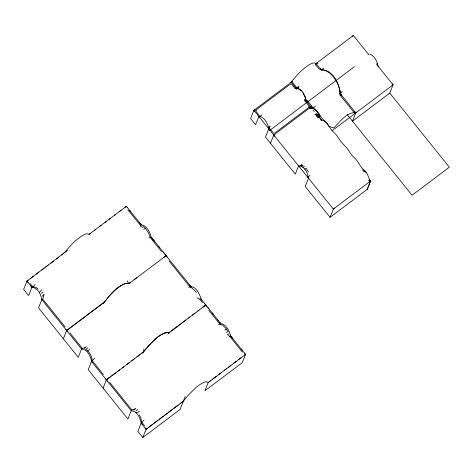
<?xml version="1.0" encoding="UTF-8"?>
<svg xmlns="http://www.w3.org/2000/svg" width="473" height="473" viewBox="0 0 473 473"><rect width="100%" height="100%" fill="white"/><g stroke="black" fill="none" stroke-linecap="round" stroke-linejoin="round"><path stroke-width="0.71" d="M269.107 126.273L269.107 127.704L272.714 132.192M268.948 129.028L267.671 124.706L265.921 121.348A4.145 0.958 53 0 0 263.828 118.747L261.445 116.967L259.772 116.488L259.186 116.866L258.713 116.311M306.794 101.654L305.635 100.164L305.115 97.03L302.98 92.939M306.238 100.962L305.097 96.663L303.376 93.181A4.015 0.928 53 0 0 301.118 90.373L298.682 88.682L297.032 88.345L296.47 88.8L296.003 88.244M308.869 178.646L307.97 177.499C308.029 172.704 304.689 167.318 300.012 165.822L299.149 166.537L298.232 165.42M143.91 348.861L143.68 351.8L141.007 353.816M308.514 178.209L305.221 186.48L330.048 217.338L367.338 189.271L370.631 180.999L369.567 179.675L367.243 173.721L361.26 167.152L356.737 160.288L351.297 154.576L347.011 148.215L341.388 142.219L336.469 135.112L331.425 129.88L326.802 123.081L323.828 120.574L321.711 120.195L319.813 117.789C320.357 114.164 316.532 111.776 314.823 109.05L309.768 107.915L311.051 106.951L312.115 108.264M319.452 69.484L315.905 65.073L315.657 63.24C312.724 62.01 309.821 64.576 307.426 65.972A7.763 1.052 -38.8 0 0 304.287 68.343C298.889 72.393 294.886 78.01 290.428 82.834M341.583 95.286L339.839 93.276L340.022 95.049L353.497 111.799L355.217 113.319L355.406 112.627C346.449 112.154 339.644 122.247 333.755 127.958L328.883 126.368C327.795 124.21 326.37 122.087 324.271 120.798C320.191 117.18 318.595 110.581 313.227 108.506L312.434 108.654L311.76 107.826M30.916 286.07L31.91 287.306C37.781 287.625 40.991 294.49 41.837 299.646L81.557 349.021L78.264 357.292L38.544 307.923L41.837 299.651L42.73 299.125L44.131 294.153L42.209 296.234M144.07 420.012L141.137 423.069L137.844 431.346L142.811 437.513L180.101 409.447L185.227 396.475M67.645 250.323L26.943 281.139L23.65 289.405L28.617 295.578L31.904 287.306C34.115 286.313 36.699 287.324 38.077 289.21M63.37 338.774L66.663 330.503L83.975 317.472M103.445 303.713C109.387 295.394 117.227 284.687 128 283.15M94.689 358.002L91.484 361.36L88.197 369.632L127.911 419.001L131.204 410.73L131.949 410.02L136.017 408.365L133.871 410.174M103.09 388.144L106.378 379.872L110.375 376.869M292.349 81.391L253.9 110.327L250.607 118.599L255.574 124.766L258.867 116.5M190.424 287.791L190.926 286.52L151.206 237.15C149.835 232.089 147.079 225.692 141.279 224.811L139.151 222.168M142.811 437.513L146.098 429.242L147.428 428.242M268.794 128.839L265.507 137.111L295.294 174.135L298.587 165.869M270.467 143.284L273.761 135.012L274.523 134.438M315.544 64.825L316.053 63.553L353.343 35.487L368.236 53.999M244.476 353.083L245.534 354.401L208.25 382.468L204.963 390.739L242.253 362.673L245.54 354.401L230.647 335.889C229.281 330.822 226.514 324.437 220.72 323.55L219.649 322.225M340.371 95.676L340.879 94.405L339.839 93.276M356.837 112.119L355.773 112.917L352.48 121.189L389.77 93.128L393.063 84.856L376.815 64.659M330.048 217.338L333.341 209.066L334.624 208.096M367.214 189.36L370.507 181.094M39.283 292.58L41.648 289.837M341.092 94.671L340.495 93.879L342.127 91.354M84.206 348.536L86.352 346.703L81.557 349.021C87.44 349.287 90.68 356.21 91.484 361.36L131.204 410.73C137.105 411.031 140.227 417.931 141.137 423.069L146.098 429.242L183.388 401.181L188.366 394.961L195.952 387.594A7.757 0.911 -38.6 0 1 200.15 384.437C202.438 383.136 205.684 380.505 208.25 382.468M82.645 318.477L103.959 302.43L110.664 294.448L116.683 288.902A7.87 0.402 -37.6 0 1 120.798 285.816M270.302 126.261L268.487 128.431M35.073 284.533L32.95 286.969L30.154 283.498M307.97 177.499L309.821 175.371M295.448 87.552L296.157 88.433L297.854 87.635L296.636 88.977L291.197 82.261L291.794 83.012M41.458 293.497L43.019 291.888M142.113 227.844L143.437 226.585L145.394 228.311L148.575 232.97L150.313 237.671L161.494 251.565M142.036 225.769L140.617 226.597L140.534 225.515L141.279 224.811L126.386 206.293L89.095 234.36C86.423 232.562 83.414 235.187 81.096 236.453A7.757 1.188 -39.1 0 0 76.898 239.616C70.932 243.926 67.296 250.613 61.573 255.077M312.434 108.654L315.497 106.2M259.186 116.866L261.871 115.034M299.048 86.204L297.014 87.783L291.77 81.805M27.937 282.369L26.949 281.139L28.274 280.134M67.994 329.504L66.669 330.509L65.581 329.161M163.439 257.673L166.094 255.662L167.182 257.005M244.21 355.406L245.534 354.401M275.05 134.042L273.766 135.012L273.158 134.261M134.137 279.72L136.803 277.716M391.993 85.654L393.057 84.856L392.2 83.78M87.937 347.897L85.69 349.269L87.718 350.954L89.633 349.512M142.338 352.811C149.793 345.686 156.794 333.932 167.797 332.507L168.53 333.098L169.251 332.974M203.159 307.036L205.814 305.032L206.884 306.356M369.342 181.969L370.625 180.999L369.389 179.456M164.746 415.211L167.407 413.207M180.727 403.179L183.394 401.169M218.904 374.45L221.565 372.446M224.232 370.436L226.898 368.437M228.228 367.432L230.889 365.428M233.556 363.424L236.216 361.419M238.883 359.415L241.543 357.411M33.601 276.126L30.94 278.13M38.928 272.117L36.267 274.121M44.255 268.108L41.594 270.113M48.252 265.099L45.585 267.103M53.579 261.09L50.918 263.094M58.906 257.081L56.246 259.086M94.423 230.351L95.753 229.352M99.75 226.342L101.08 225.343M105.077 222.334L106.407 221.329M109.074 219.324L110.404 218.325M114.401 215.316L115.731 214.316M254.504 111.072L253.9 110.327L254.663 109.754M317.117 62.749L315.497 63.95M256.023 109.931L289.511 84.726M269.338 130.719L354.366 66.723M275.44 132.546L308.928 107.341M310.448 106.2L311.051 106.945L273.761 135.012L274.825 136.33M310.288 107.519L311.051 106.945M103.959 302.43L66.663 330.503L67.728 331.827M165.036 254.344L166.094 255.662L128.81 283.729L127.231 280.755M332.07 130.761L393.063 84.856M109.044 377.868L106.39 379.878L107.46 381.214M111.711 375.869L115.702 372.86M117.032 371.855L119.699 369.851M122.365 367.846L123.695 366.841M126.356 364.843L129.023 362.832M131.689 360.834L134.35 358.824M137.01 356.819L139.677 354.815M180.515 324.076L171.196 331.094M185.842 320.067L181.851 323.071M188.508 318.063L189.844 317.064M192.505 315.059L195.166 313.049M197.832 311.045L199.163 310.046M105.319 378.554L106.384 379.866L143.674 351.811L149.19 344.947L157.775 336.971L164.208 332.945L166.975 332.478L168.53 333.098L205.82 305.032L204.827 303.802M148.764 427.237L152.755 424.234M154.092 423.229L158.083 420.219M159.419 419.22L163.41 416.21M168.737 412.202L172.734 409.198M174.07 408.193L178.061 405.19M212.247 379.458L216.238 376.455M352.279 36.285L353.343 35.487M119.728 211.307L121.058 210.308M340.022 95.049L340.879 94.405M168.53 333.098L169.866 332.099M209.58 381.463L210.911 380.463M125.055 207.298L126.386 206.305L127.444 207.617M89.09 234.36L90.426 233.36M164.77 256.668L166.1 255.674M204.49 306.037L205.82 305.044M369.567 179.675L368.526 180.455L370.625 180.999L333.341 209.066L253.9 110.327M304.718 169.103L305.99 168.169L308.402 171.959M355.217 113.319L355.767 112.917L354.91 111.847M135.917 410.907L137.732 409.612M143.733 229.47L145.394 228.311M297.387 88.463L296.636 88.977L298.694 87.623L297.387 88.463L299.462 89.314L301.336 90.905M320.369 68.916L321.185 69.915L323.81 68.142M139.322 411.244L137.59 412.403L135.952 412.734M299.149 166.537L301.916 164.699L300.012 165.822L303.158 165.444L301.342 166.218M224.74 330.154L226.449 329.06L228.045 331.744L226.171 332.318M120.816 285.798L125.499 283.303L128.189 283.274M228.985 333.849L227.371 334.423L229.754 336.409L230.647 335.883L232.775 338.538M201.847 300.101C199.346 295.134 197.566 287.478 190.932 286.52L188.632 287.188M296.157 88.433L297.854 87.635M304.269 99.336L304.872 100.784L305.783 100.371M302.856 167.188L304.523 166.573M197.306 297.889L199.813 299.196L200.859 298.859L220.72 323.55L219.975 324.253L218.597 324.271M321.185 69.915C332.838 69.277 339.46 83.999 340.495 93.879M319.062 114.295L316.502 113.904L314.835 114.342L319.955 116.896L316.993 117.056L318.968 117.943M149.036 237.807L151.206 237.15L154.399 241.118M305.635 100.164L306.942 100.128L313.327 108.063M255.26 110.499L256.679 110.54M318.051 63.636L316.053 63.553L321.492 70.27L322.556 69.685C333.075 72.062 339.1 83.946 340.424 93.796L339.549 91.502M290.268 84.153L291.634 84.33M273.317 132.943L274.683 133.114M320.765 119.994L321.711 120.195L319.358 117.269M308.378 106.466L309.691 106.768M377.779 65.812L377.655 64.038L376.656 63.796L378.382 66.61M363.4 171.327L366.067 172.107M369.638 54.064C373.936 55.489 376.348 59.976 377.655 64.038M362.129 169.842L364.92 170.924M316.502 113.904L319.63 115.749L316.023 115.79L319.813 117.789M309.768 107.915L310.867 108.843M313.031 110.25L314.433 111.474M368.148 54.011L368.65 54.46M196.555 292.45L191.524 287.549L190.034 287.04L169.08 260.995M87.718 350.954C90.538 353.349 91.768 357.08 92.229 360.651L103.404 374.545M145.105 428.012L146.098 429.236M189.844 285.178L190.932 286.52M82.45 348.495L69.874 332.868M131.949 410.02L109.594 382.237M389.77 93.128L449.35 167.182L412.06 195.243L347.064 114.46M320.304 68.839L321.019 69.72M339.951 93.258L355.773 112.917M305.186 99.649L312.292 108.488M292.237 85.075L295.247 88.818M309.088 106.023L304.872 100.784M255.863 111.25L260.079 116.482M129.572 210.266L130.637 211.585M158.656 246.409L159.72 247.734M162.907 251.701L163.971 253.02M207.949 307.681L209.013 309.005M212.206 312.972L213.27 314.291M217.527 319.582L218.585 320.907M241.283 349.115L242.347 350.44M127.964 209.888L140.534 225.515M199.813 299.196L202.61 302.667M208.8 310.365L219.975 324.253L222.901 325.353L226.449 329.06M229.754 336.409L242.33 352.036M65.085 326.914L42.73 299.125M144.519 425.647L141.729 422.176L140.641 417.145L139.133 414.821M26.943 281.139L31.904 287.306M141.137 423.069L142.131 424.305M91.484 361.36L92.548 362.685M130.146 282.724L128.81 283.729L130.146 282.73"/></g></svg>
